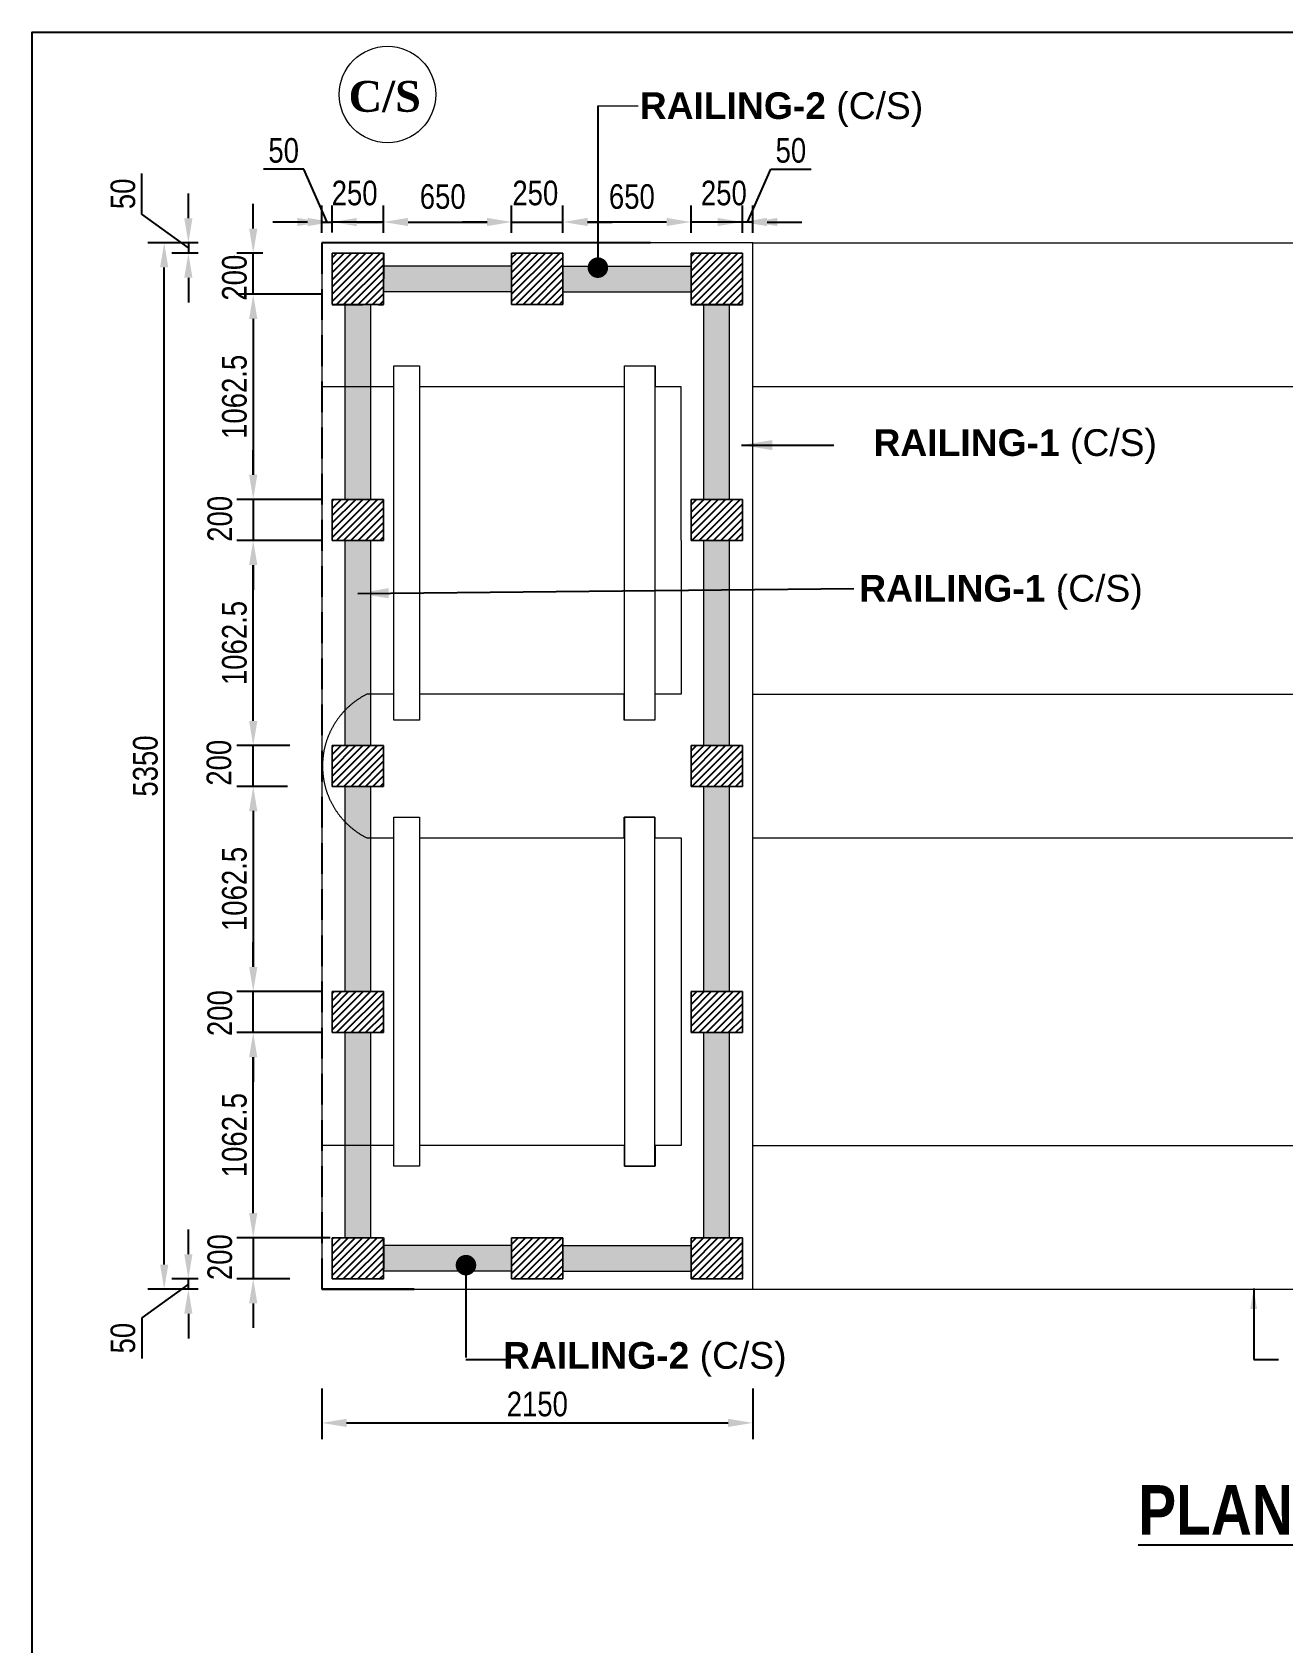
# Model space of a CAD drawing. Extents: x -358915 to 1258323, y -1667244 to -305611.
# Drawn here: x 1095048 to 1101144, y -1475745 to -1467894 of the extents above; entities that cross this region are included whole.
import ezdxf

# ---------------------------------------------------------------- set-up
doc = ezdxf.new("R2010")
doc.units = 0
doc.header["$LTSCALE"] = 300
doc.header["$MEASUREMENT"] = 0
doc.linetypes.add('DASHED', pattern=[0.75, 0.5, -0.25])
doc.linetypes.add('DASHED2', pattern=[9.525, 6.35, -3.175])
doc.layers.get('0').update_dxf_attribs({"linetype": 'CONTINUOUS'})
doc.layers.get('DEFPOINTS').update_dxf_attribs({"linetype": 'CONTINUOUS'})
for name, color, linetype, lineweight in [('Dim', 7, 'CONTINUOUS', 9), ('Dimension', 8, 'CONTINUOUS', 18), ('line2', 3, 'CONTINUOUS', 30), ('Railing', 8, 'CONTINUOUS', 0)]:
    doc.layers.add(name, color=color, linetype=linetype, lineweight=lineweight)
for name, color, linetype in [('DOTTED', 240, 'DASHED2'), ('LINE', 7, 'CONTINUOUS'), ('TEXT', 10, 'CONTINUOUS')]:
    doc.layers.add(name, color=color, linetype=linetype)
doc.styles.add('1-2', font='arial.ttf')
doc.styles.add('Arial', font='arial.ttf')
doc.styles.add('DIM', font='isocp3.shx')
doc.styles.add('SH-T2', font='arial.ttf', dxfattribs={"width": 0.8})
doc.styles.add('style1', font='times.ttf')
doc.styles.add('text', font='ARIALN.TTF', dxfattribs={"height": 1.6})
doc.dimstyles.new('dim_50', dxfattribs={"dimtxt": 100, "dimasz": 100, "dimexe": 50, "dimexo": 30, "dimgap": 30, "dimtad": 1, "dimdec": 0, "dimzin": 0, "dimdsep": 46, "dimtxsty": 'DIM', "dimcen": 0.09, "dimclrd": 5, "dimclre": 5, "dimclrt": 7, "dimadec": 0, "dimazin": 0, "dimtfac": 1, "dimtdec": 0, "dimtmove": 0, "dimatfit": 3, "dimfxl": 1, "dimtolj": 1, "dimtzin": 0, "dimarcsym": 1})
doc.dimstyles.get("Standard").update_dxf_attribs({"dimtxt": 75, "dimasz": 75, "dimexe": 60, "dimexo": 60, "dimgap": 100, "dimtad": 1, "dimdec": 0, "dimzin": 0, "dimdsep": 46, "dimtxsty": 'style1', "dimcen": 0.09, "dimclrd": 5, "dimclre": 5, "dimadec": 0, "dimazin": 0, "dimtfac": 1, "dimtdec": 0, "dimtofl": 0, "dimtmove": 0, "dimatfit": 3, "dimfxl": 1, "dimtolj": 1, "dimtzin": 0, "dimarcsym": 0})
pattern_1 = [(45, (1097409.753, -1469146.495), (-17.67767, 17.67767), [])]
pattern_2 = [(45, (1096509.753, -1469146.495), (-17.67767, 17.67767), [])]
pattern_3 = [(45, (1096509.753, -1470321.495), (-17.67767, 17.67767), [])]
pattern_4 = [(45, (1096509.753, -1471521.329), (-17.67767, 17.67767), [])]
pattern_5 = [(45, (1096509.753, -1472721.495), (-17.67767, 17.67767), [])]

# ---------------------------------------------------------------- blocks, each defined once
blk = doc.blocks.new('*D1255')
at = {"layer": 'DEFPOINTS', "color": 0, "transparency": 16777216}
for p in [(1096125, -1470371.5), (1096509.8, -1470371.5), (1096342.8, -1471371.5)]:
    blk.add_point(p, dxfattribs=at)
at = {"layer": 'LINE', "color": 5, "lineweight": -2, "transparency": 16777216}
for p, q in [((1096459.8, -1470371.5), (1096045, -1470371.5)), ((1096125, -1471251.5), (1096125, -1470491.5)), ((1096292.8, -1471371.5), (1096045, -1471371.5))]:
    blk.add_line(p, q, dxfattribs=at)
at = {"layer": 'LINE', "color": 5, "transparency": 16777216}
for points in [[(1096105, -1470491.5), (1096145, -1470491.5), (1096125, -1470371.5)], [(1096105, -1471251.5), (1096145, -1471251.5), (1096125, -1471371.5)]]:
    blk.add_solid(points, dxfattribs=at)
at = {"layer": 'LINE', "color": 7, "transparency": 16777216, "insert": (1096033.7, -1470871.5), "char_height": 120, "attachment_point": 5, "rotation": 90, "style": 'SH-T2'}
blk.add_mtext('\\A1;1062.5', dxfattribs=at)
blk = doc.blocks.new('*D1256')
at = {"layer": 'DEFPOINTS', "color": 0, "transparency": 16777216}
for p in [(1095906, -1468921), (1095808.8, -1468971.1), (1095906, -1468971.1)]:
    blk.add_point(p, dxfattribs=at)
at = {"layer": 'LINE', "color": 5, "lineweight": -2, "transparency": 16777216}
for p, q in [((1095581.5, -1468780.8), (1095581.5, -1468583.6)), ((1095808.8, -1468801), (1095808.8, -1468681)), ((1095808.8, -1468946), (1095581.5, -1468780.8)), ((1095856, -1468921), (1095728.8, -1468921)), ((1095808.8, -1468921), (1095808.8, -1468971.1)), ((1095808.8, -1468921), (1095808.8, -1468971.1)), ((1095856, -1468971.1), (1095728.8, -1468971.1)), ((1095808.8, -1469091.1), (1095808.8, -1469211.1))]:
    blk.add_line(p, q, dxfattribs=at)
at = {"layer": 'LINE', "color": 5, "transparency": 16777216}
for points in [[(1095788.8, -1468801), (1095828.8, -1468801), (1095808.8, -1468921)], [(1095788.8, -1469091.1), (1095828.8, -1469091.1), (1095808.8, -1468971.1)]]:
    blk.add_solid(points, dxfattribs=at)
at = {"layer": 'LINE', "color": 7, "transparency": 16777216, "insert": (1095490.2, -1468682.2), "char_height": 120, "attachment_point": 5, "rotation": 90, "style": 'SH-T2'}
blk.add_mtext('\\A1;50', dxfattribs=at)
blk = doc.blocks.new('*D1257')
at = {"layer": 'DEFPOINTS', "color": 0, "transparency": 16777216}
for p in [(1096125, -1471371.5), (1096353.7, -1471371.5), (1096342.2, -1471571.5)]:
    blk.add_point(p, dxfattribs=at)
at = {"layer": 'LINE', "color": 5, "lineweight": -2, "transparency": 16777216}
for p, q in [((1096125, -1471251.5), (1096125, -1471131.5)), ((1096303.7, -1471371.5), (1096045, -1471371.5)), ((1096125, -1471571.5), (1096125, -1471371.5)), ((1096292.2, -1471571.5), (1096045, -1471571.5)), ((1096125, -1471691.5), (1096125, -1471811.5))]:
    blk.add_line(p, q, dxfattribs=at)
at = {"layer": 'LINE', "color": 5, "transparency": 16777216}
for points in [[(1096105, -1471251.5), (1096145, -1471251.5), (1096125, -1471371.5)], [(1096105, -1471691.5), (1096145, -1471691.5), (1096125, -1471571.5)]]:
    blk.add_solid(points, dxfattribs=at)
at = {"layer": 'LINE', "color": 7, "transparency": 16777216, "insert": (1095958.4, -1471455.1), "char_height": 120, "attachment_point": 5, "rotation": 90, "style": 'SH-T2'}
blk.add_mtext('\\A1;200', dxfattribs=at)
blk = doc.blocks.new('*D1258')
at = {"layer": 'DEFPOINTS', "color": 0, "transparency": 16777216}
for p in [(1096509.8, -1469171.5), (1096125, -1470171.5), (1096509.8, -1470171.5)]:
    blk.add_point(p, dxfattribs=at)
at = {"layer": 'LINE', "color": 5, "lineweight": -2, "transparency": 16777216}
for p, q in [((1096459.8, -1469171.5), (1096045, -1469171.5)), ((1096125, -1469291.5), (1096125, -1470051.5)), ((1096459.8, -1470171.5), (1096045, -1470171.5))]:
    blk.add_line(p, q, dxfattribs=at)
at = {"layer": 'LINE', "color": 5, "transparency": 16777216}
for points in [[(1096105, -1469291.5), (1096145, -1469291.5), (1096125, -1469171.5)], [(1096105, -1470051.5), (1096145, -1470051.5), (1096125, -1470171.5)]]:
    blk.add_solid(points, dxfattribs=at)
at = {"layer": 'LINE', "color": 7, "transparency": 16777216, "insert": (1096033.7, -1469671.5), "char_height": 120, "attachment_point": 5, "rotation": 90, "style": 'SH-T2'}
blk.add_mtext('\\A1;1062.5', dxfattribs=at)
blk = doc.blocks.new('*D1298')
at = {"layer": 'DEFPOINTS', "color": 0, "transparency": 16777216}
for p in [(1096459.8, -1474455.6), (1098560, -1474455.6), (1098560, -1474672.9)]:
    blk.add_point(p, dxfattribs=at)
at = {"layer": 'LINE', "color": 5, "lineweight": -2, "transparency": 16777216}
for p, q in [((1096459.8, -1474505.6), (1096459.8, -1474752.9)), ((1098560, -1474505.6), (1098560, -1474752.9)), ((1096579.8, -1474672.9), (1098440, -1474672.9))]:
    blk.add_line(p, q, dxfattribs=at)
at = {"layer": 'LINE', "color": 5, "transparency": 16777216}
for points in [[(1096579.8, -1474652.9), (1096579.8, -1474692.9), (1096459.8, -1474672.9)], [(1098440, -1474652.9), (1098440, -1474692.9), (1098560, -1474672.9)]]:
    blk.add_solid(points, dxfattribs=at)
at = {"layer": 'LINE', "color": 7, "transparency": 16777216, "insert": (1097509.9, -1474581.6), "char_height": 120, "attachment_point": 5, "style": 'SH-T2'}
blk.add_mtext('\\A1;2150', dxfattribs=at)
blk = doc.blocks.new('*D1300')
at = {"layer": 'DEFPOINTS', "color": 0, "transparency": 16777216}
for p in [(1096509.8, -1468819.4), (1096459.8, -1468921.5), (1096509.8, -1468920.9)]:
    blk.add_point(p, dxfattribs=at)
at = {"layer": 'LINE', "color": 5, "lineweight": -2, "transparency": 16777216}
for p, q in [((1096372, -1468562.3), (1096174.8, -1468562.3)), ((1096484.8, -1468819.4), (1096372, -1468562.3)), ((1096459.8, -1468871.5), (1096459.8, -1468739.4)), ((1096509.8, -1468870.9), (1096509.8, -1468739.4)), ((1096339.8, -1468819.4), (1096219.8, -1468819.4)), ((1096459.8, -1468819.4), (1096509.8, -1468819.4)), ((1096459.8, -1468819.4), (1096509.8, -1468819.4)), ((1096629.8, -1468819.4), (1096749.8, -1468819.4))]:
    blk.add_line(p, q, dxfattribs=at)
at = {"layer": 'LINE', "color": 5, "transparency": 16777216}
for points in [[(1096339.8, -1468799.4), (1096339.8, -1468839.4), (1096459.8, -1468819.4)], [(1096629.8, -1468799.4), (1096629.8, -1468839.4), (1096509.8, -1468819.4)]]:
    blk.add_solid(points, dxfattribs=at)
at = {"layer": 'LINE', "color": 7, "transparency": 16777216, "insert": (1096273.4, -1468471.1), "char_height": 120, "attachment_point": 5, "style": 'SH-T2'}
blk.add_mtext('\\A1;50', dxfattribs=at)
blk = doc.blocks.new('*D1301')
at = {"layer": 'DEFPOINTS', "color": 0, "transparency": 16777216}
for p in [(1096342.2, -1470171.5), (1096125, -1470371.5), (1096353.7, -1470371.5)]:
    blk.add_point(p, dxfattribs=at)
at = {"layer": 'LINE', "color": 5, "lineweight": -2, "transparency": 16777216}
for p, q in [((1096125, -1470051.5), (1096125, -1469931.5)), ((1096292.2, -1470171.5), (1096045, -1470171.5)), ((1096125, -1470171.5), (1096125, -1470371.5)), ((1096303.7, -1470371.5), (1096045, -1470371.5)), ((1096125, -1470491.5), (1096125, -1470611.5))]:
    blk.add_line(p, q, dxfattribs=at)
at = {"layer": 'LINE', "color": 5, "transparency": 16777216}
for points in [[(1096105, -1470051.5), (1096145, -1470051.5), (1096125, -1470171.5)], [(1096105, -1470491.5), (1096145, -1470491.5), (1096125, -1470371.5)]]:
    blk.add_solid(points, dxfattribs=at)
at = {"layer": 'LINE', "color": 7, "transparency": 16777216, "insert": (1095962.6, -1470266.2), "char_height": 120, "attachment_point": 5, "rotation": 90, "style": 'SH-T2'}
blk.add_mtext('\\A1;200', dxfattribs=at)
blk = doc.blocks.new('*D1302')
at = {"layer": 'DEFPOINTS', "color": 0, "transparency": 16777216}
for p in [(1096342.8, -1471570.3), (1096125, -1472570.3), (1096509.8, -1472570.3)]:
    blk.add_point(p, dxfattribs=at)
at = {"layer": 'LINE', "color": 5, "lineweight": -2, "transparency": 16777216}
for p, q in [((1096292.8, -1471570.3), (1096045, -1471570.3)), ((1096125, -1471690.3), (1096125, -1472450.3)), ((1096459.8, -1472570.3), (1096045, -1472570.3))]:
    blk.add_line(p, q, dxfattribs=at)
at = {"layer": 'LINE', "color": 5, "transparency": 16777216}
for points in [[(1096105, -1471690.3), (1096145, -1471690.3), (1096125, -1471570.3)], [(1096105, -1472450.3), (1096145, -1472450.3), (1096125, -1472570.3)]]:
    blk.add_solid(points, dxfattribs=at)
at = {"layer": 'LINE', "color": 7, "transparency": 16777216, "insert": (1096033.7, -1472070.3), "char_height": 120, "attachment_point": 5, "rotation": 90, "style": 'SH-T2'}
blk.add_mtext('\\A1;1062.5', dxfattribs=at)
blk = doc.blocks.new('*D1303')
at = {"layer": 'DEFPOINTS', "color": 0, "transparency": 16777216}
for p in [(1096125, -1472770.3), (1096509.8, -1472770.3), (1096550.8, -1473770.2)]:
    blk.add_point(p, dxfattribs=at)
at = {"layer": 'LINE', "color": 5, "lineweight": -2, "transparency": 16777216}
for p, q in [((1096459.8, -1472770.3), (1096045, -1472770.3)), ((1096125, -1473650.2), (1096125, -1472890.3)), ((1096500.8, -1473770.2), (1096045, -1473770.2))]:
    blk.add_line(p, q, dxfattribs=at)
at = {"layer": 'LINE', "color": 5, "transparency": 16777216}
for points in [[(1096105, -1472890.3), (1096145, -1472890.3), (1096125, -1472770.3)], [(1096105, -1473650.2), (1096145, -1473650.2), (1096125, -1473770.2)]]:
    blk.add_solid(points, dxfattribs=at)
at = {"layer": 'LINE', "color": 7, "transparency": 16777216, "insert": (1096033.7, -1473270.2), "char_height": 120, "attachment_point": 5, "rotation": 90, "style": 'SH-T2'}
blk.add_mtext('\\A1;1062.5', dxfattribs=at)
blk = doc.blocks.new('*D1304')
at = {"layer": 'DEFPOINTS', "color": 0, "transparency": 16777216}
for p in [(1096125, -1472570.3), (1096353.7, -1472570.3), (1096342.2, -1472770.3)]:
    blk.add_point(p, dxfattribs=at)
at = {"layer": 'LINE', "color": 5, "lineweight": -2, "transparency": 16777216}
for p, q in [((1096125, -1472450.3), (1096125, -1472330.3)), ((1096303.7, -1472570.3), (1096045, -1472570.3)), ((1096125, -1472770.3), (1096125, -1472570.3)), ((1096292.2, -1472770.3), (1096045, -1472770.3)), ((1096125, -1472890.3), (1096125, -1473010.3))]:
    blk.add_line(p, q, dxfattribs=at)
at = {"layer": 'LINE', "color": 5, "transparency": 16777216}
for points in [[(1096105, -1472450.3), (1096145, -1472450.3), (1096125, -1472570.3)], [(1096105, -1472890.3), (1096145, -1472890.3), (1096125, -1472770.3)]]:
    blk.add_solid(points, dxfattribs=at)
at = {"layer": 'LINE', "color": 7, "transparency": 16777216, "insert": (1095962.6, -1472675.6), "char_height": 120, "attachment_point": 5, "rotation": 90, "style": 'SH-T2'}
blk.add_mtext('\\A1;200', dxfattribs=at)
blk = doc.blocks.new('*D1305')
at = {"layer": 'DEFPOINTS', "color": 0, "transparency": 16777216}
for p in [(1095808.8, -1473971), (1095905.9, -1473971), (1095905.9, -1474021.1)]:
    blk.add_point(p, dxfattribs=at)
at = {"layer": 'LINE', "color": 5, "lineweight": -2, "transparency": 16777216}
for p, q in [((1095808.8, -1473851), (1095808.8, -1473731)), ((1095855.9, -1473971), (1095728.8, -1473971)), ((1095808.8, -1474021.1), (1095808.8, -1473971)), ((1095808.8, -1474021.1), (1095808.8, -1473971)), ((1095808.8, -1473996), (1095581.5, -1474161.2)), ((1095855.9, -1474021.1), (1095728.8, -1474021.1)), ((1095808.8, -1474141.1), (1095808.8, -1474261.1)), ((1095581.5, -1474161.2), (1095581.5, -1474358.4))]:
    blk.add_line(p, q, dxfattribs=at)
at = {"layer": 'LINE', "color": 5, "transparency": 16777216}
for points in [[(1095788.8, -1473851), (1095828.8, -1473851), (1095808.8, -1473971)], [(1095788.8, -1474141.1), (1095828.8, -1474141.1), (1095808.8, -1474021.1)]]:
    blk.add_solid(points, dxfattribs=at)
at = {"layer": 'LINE', "color": 7, "transparency": 16777216, "insert": (1095490.2, -1474259.8), "char_height": 120, "attachment_point": 5, "rotation": 90, "style": 'SH-T2'}
blk.add_mtext('\\A1;50', dxfattribs=at)
blk = doc.blocks.new('*D1306')
at = {"layer": 'DEFPOINTS', "color": 0, "transparency": 16777216}
for p in [(1096509.8, -1468819.4), (1096509.8, -1468920.9), (1096759.8, -1468921.5)]:
    blk.add_point(p, dxfattribs=at)
at = {"layer": 'LINE', "color": 5, "lineweight": -2, "transparency": 16777216}
for p, q in [((1096509.8, -1468870.9), (1096509.8, -1468739.4)), ((1096759.8, -1468871.5), (1096759.8, -1468739.4)), ((1096389.8, -1468819.4), (1096269.8, -1468819.4)), ((1096759.8, -1468819.4), (1096509.8, -1468819.4)), ((1096879.8, -1468819.4), (1096999.8, -1468819.4))]:
    blk.add_line(p, q, dxfattribs=at)
at = {"layer": 'LINE', "color": 5, "transparency": 16777216}
for points in [[(1096389.8, -1468799.4), (1096389.8, -1468839.4), (1096509.8, -1468819.4)], [(1096879.8, -1468799.4), (1096879.8, -1468839.4), (1096759.8, -1468819.4)]]:
    blk.add_solid(points, dxfattribs=at)
at = {"layer": 'LINE', "color": 7, "transparency": 16777216, "insert": (1096619.3, -1468678.7), "char_height": 120, "attachment_point": 5, "style": 'SH-T2'}
blk.add_mtext('\\A1;250', dxfattribs=at)
blk = doc.blocks.new('*D1307')
at = {"layer": 'DEFPOINTS', "color": 0, "transparency": 16777216}
for p in [(1097384.8, -1468819.4), (1096759.8, -1468921.5), (1097384.8, -1468921.5)]:
    blk.add_point(p, dxfattribs=at)
at = {"layer": 'LINE', "color": 5, "lineweight": -2, "transparency": 16777216}
for p, q in [((1096759.8, -1468871.5), (1096759.8, -1468739.4)), ((1097384.8, -1468871.5), (1097384.8, -1468739.4)), ((1096879.8, -1468819.4), (1097264.8, -1468819.4))]:
    blk.add_line(p, q, dxfattribs=at)
at = {"layer": 'LINE', "color": 5, "transparency": 16777216}
for points in [[(1096879.8, -1468799.4), (1096879.8, -1468839.4), (1096759.8, -1468819.4)], [(1097264.8, -1468799.4), (1097264.8, -1468839.4), (1097384.8, -1468819.4)]]:
    blk.add_solid(points, dxfattribs=at)
at = {"layer": 'LINE', "color": 7, "transparency": 16777216, "insert": (1097048.7, -1468696), "char_height": 120, "attachment_point": 5, "style": 'SH-T2'}
blk.add_mtext('\\A1;650', dxfattribs=at)
blk = doc.blocks.new('*D1308')
at = {"layer": 'DEFPOINTS', "color": 0, "transparency": 16777216}
for p in [(1097634.8, -1468819.4), (1097384.8, -1468921.5), (1097634.8, -1468921.5)]:
    blk.add_point(p, dxfattribs=at)
at = {"layer": 'LINE', "color": 5, "lineweight": -2, "transparency": 16777216}
for p, q in [((1097384.8, -1468871.5), (1097384.8, -1468739.4)), ((1097634.8, -1468871.5), (1097634.8, -1468739.4)), ((1097264.8, -1468819.4), (1097144.8, -1468819.4)), ((1097384.8, -1468819.4), (1097634.8, -1468819.4)), ((1097754.8, -1468819.4), (1097874.8, -1468819.4))]:
    blk.add_line(p, q, dxfattribs=at)
at = {"layer": 'LINE', "color": 5, "transparency": 16777216}
for points in [[(1097264.8, -1468799.4), (1097264.8, -1468839.4), (1097384.8, -1468819.4)], [(1097754.8, -1468799.4), (1097754.8, -1468839.4), (1097634.8, -1468819.4)]]:
    blk.add_solid(points, dxfattribs=at)
at = {"layer": 'LINE', "color": 7, "transparency": 16777216, "insert": (1097500.2, -1468678.7), "char_height": 120, "attachment_point": 5, "style": 'SH-T2'}
blk.add_mtext('\\A1;250', dxfattribs=at)
blk = doc.blocks.new('*D1309')
at = {"layer": 'DEFPOINTS', "color": 0, "transparency": 16777216}
for p in [(1097634.8, -1468819.4), (1097634.8, -1468920.9), (1098259.8, -1468921.5)]:
    blk.add_point(p, dxfattribs=at)
at = {"layer": 'LINE', "color": 5, "lineweight": -2, "transparency": 16777216}
for p, q in [((1097634.8, -1468870.9), (1097634.8, -1468739.4)), ((1098259.8, -1468871.5), (1098259.8, -1468739.4)), ((1098139.8, -1468819.4), (1097754.8, -1468819.4))]:
    blk.add_line(p, q, dxfattribs=at)
at = {"layer": 'LINE', "color": 5, "transparency": 16777216}
for points in [[(1097754.8, -1468799.4), (1097754.8, -1468839.4), (1097634.8, -1468819.4)], [(1098139.8, -1468799.4), (1098139.8, -1468839.4), (1098259.8, -1468819.4)]]:
    blk.add_solid(points, dxfattribs=at)
at = {"layer": 'LINE', "color": 7, "transparency": 16777216, "insert": (1097970.8, -1468696), "char_height": 120, "attachment_point": 5, "style": 'SH-T2'}
blk.add_mtext('\\A1;650', dxfattribs=at)
blk = doc.blocks.new('*D1310')
at = {"layer": 'DEFPOINTS', "color": 0, "transparency": 16777216}
for p in [(1098259.8, -1468819.4), (1098259.8, -1468921.5), (1098509.8, -1468921.5)]:
    blk.add_point(p, dxfattribs=at)
at = {"layer": 'LINE', "color": 5, "lineweight": -2, "transparency": 16777216}
for p, q in [((1098259.8, -1468871.5), (1098259.8, -1468739.4)), ((1098509.8, -1468871.5), (1098509.8, -1468739.4)), ((1098139.8, -1468819.4), (1098019.8, -1468819.4)), ((1098509.8, -1468819.4), (1098259.8, -1468819.4)), ((1098629.8, -1468819.4), (1098749.8, -1468819.4))]:
    blk.add_line(p, q, dxfattribs=at)
at = {"layer": 'LINE', "color": 5, "transparency": 16777216}
for points in [[(1098139.8, -1468799.4), (1098139.8, -1468839.4), (1098259.8, -1468819.4)], [(1098629.8, -1468799.4), (1098629.8, -1468839.4), (1098509.8, -1468819.4)]]:
    blk.add_solid(points, dxfattribs=at)
at = {"layer": 'LINE', "color": 7, "transparency": 16777216, "insert": (1098419.3, -1468678.7), "char_height": 120, "attachment_point": 5, "style": 'SH-T2'}
blk.add_mtext('\\A1;250', dxfattribs=at)
blk = doc.blocks.new('*D1311')
at = {"layer": 'DEFPOINTS', "color": 0, "transparency": 16777216}
for p in [(1098509.8, -1468819.4), (1098509.8, -1468920.9), (1098559.8, -1468921.5)]:
    blk.add_point(p, dxfattribs=at)
at = {"layer": 'LINE', "color": 5, "lineweight": -2, "transparency": 16777216}
for p, q in [((1098534.8, -1468819.4), (1098647.5, -1468562.3)), ((1098647.5, -1468562.3), (1098844.7, -1468562.3)), ((1098509.8, -1468870.9), (1098509.8, -1468739.4)), ((1098559.8, -1468871.5), (1098559.8, -1468739.4)), ((1098389.8, -1468819.4), (1098269.8, -1468819.4)), ((1098559.8, -1468819.4), (1098509.8, -1468819.4)), ((1098559.8, -1468819.4), (1098509.8, -1468819.4)), ((1098679.8, -1468819.4), (1098799.8, -1468819.4))]:
    blk.add_line(p, q, dxfattribs=at)
at = {"layer": 'LINE', "color": 5, "transparency": 16777216}
for points in [[(1098389.8, -1468799.4), (1098389.8, -1468839.4), (1098509.8, -1468819.4)], [(1098679.8, -1468799.4), (1098679.8, -1468839.4), (1098559.8, -1468819.4)]]:
    blk.add_solid(points, dxfattribs=at)
at = {"layer": 'LINE', "color": 7, "transparency": 16777216, "insert": (1098746.1, -1468471.1), "char_height": 120, "attachment_point": 5, "style": 'SH-T2'}
blk.add_mtext('\\A1;50', dxfattribs=at)
blk = doc.blocks.new('*D1326')
at = {"layer": 'DEFPOINTS', "color": 0, "transparency": 16777216}
for p in [(1096125, -1468971.3), (1096222.1, -1468971.3), (1096222.1, -1469171.5)]:
    blk.add_point(p, dxfattribs=at)
at = {"layer": 'LINE', "color": 5, "lineweight": -2, "transparency": 16777216}
for p, q in [((1096125, -1468851.3), (1096125, -1468731.3)), ((1096172.1, -1468971.3), (1096045, -1468971.3)), ((1096125, -1469171.5), (1096125, -1468971.3)), ((1096172.1, -1469171.5), (1096045, -1469171.5)), ((1096125, -1469291.5), (1096125, -1469411.5))]:
    blk.add_line(p, q, dxfattribs=at)
at = {"layer": 'LINE', "color": 5, "transparency": 16777216}
for points in [[(1096105, -1468851.3), (1096145, -1468851.3), (1096125, -1468971.3)], [(1096105, -1469291.5), (1096145, -1469291.5), (1096125, -1469171.5)]]:
    blk.add_solid(points, dxfattribs=at)
at = {"layer": 'LINE', "color": 7, "transparency": 16777216, "insert": (1096033.7, -1469090.8), "char_height": 120, "attachment_point": 5, "rotation": 90, "style": 'SH-T2'}
blk.add_mtext('\\A1;200', dxfattribs=at)
blk = doc.blocks.new('*D1327')
at = {"layer": 'DEFPOINTS', "color": 0, "transparency": 16777216}
for p in [(1096342.2, -1473770.2), (1096125, -1473970.2), (1096353.7, -1473970.2)]:
    blk.add_point(p, dxfattribs=at)
at = {"layer": 'LINE', "color": 5, "lineweight": -2, "transparency": 16777216}
for p, q in [((1096125, -1473650.2), (1096125, -1473530.2)), ((1096292.2, -1473770.2), (1096045, -1473770.2)), ((1096125, -1473770.2), (1096125, -1473970.2)), ((1096303.7, -1473970.2), (1096045, -1473970.2)), ((1096125, -1474090.2), (1096125, -1474210.2))]:
    blk.add_line(p, q, dxfattribs=at)
at = {"layer": 'LINE', "color": 5, "transparency": 16777216}
for points in [[(1096105, -1473650.2), (1096145, -1473650.2), (1096125, -1473770.2)], [(1096105, -1474090.2), (1096145, -1474090.2), (1096125, -1473970.2)]]:
    blk.add_solid(points, dxfattribs=at)
at = {"layer": 'LINE', "color": 7, "transparency": 16777216, "insert": (1095962.6, -1473864.9), "char_height": 120, "attachment_point": 5, "rotation": 90, "style": 'SH-T2'}
blk.add_mtext('\\A1;200', dxfattribs=at)
blk = doc.blocks.new('_Dot')
at = {"color": 0, "linetype": 'ByBlock', "lineweight": -2}
blk.add_line((-0.5, 0), (-1, 0), dxfattribs=at)
at = {"color": 0, "linetype": 'ByBlock', "const_width": 0.5}
blk.add_lwpolyline([(-0.25, 0, 1), (0.25, 0, 1)], format="xyb", close=True, dxfattribs=at)
blk = doc.blocks.new('*D1483')
at = {"layer": 'DEFPOINTS', "color": 0, "transparency": 16777216}
for p in [(1095691, -1468921), (1095808.8, -1468921), (1095808.8, -1474021.1)]:
    blk.add_point(p, dxfattribs=at)
at = {"layer": 'LINE', "color": 5, "lineweight": -2, "transparency": 16777216}
for p, q in [((1095758.8, -1468921), (1095611, -1468921)), ((1095691, -1473901.1), (1095691, -1469041)), ((1095758.8, -1474021.1), (1095611, -1474021.1))]:
    blk.add_line(p, q, dxfattribs=at)
at = {"layer": 'LINE', "color": 5, "transparency": 16777216}
for points in [[(1095671, -1469041), (1095711, -1469041), (1095691, -1468921)], [(1095671, -1473901.1), (1095711, -1473901.1), (1095691, -1474021.1)]]:
    blk.add_solid(points, dxfattribs=at)
at = {"layer": 'LINE', "color": 7, "transparency": 16777216, "insert": (1095599.7, -1471471), "char_height": 120, "attachment_point": 5, "rotation": 90, "style": 'SH-T2'}
blk.add_mtext('\\A1;5350', dxfattribs=at)

msp = doc.modelspace()

# ---------------------------------------------------------------- hatches: boundary and pattern name
at = {"layer": 'LINE'}
h = msp.add_hatch(dxfattribs=at)
h.set_pattern_fill('ANSI31', color=5, scale=200, style=0)
h.set_pattern_definition([(45, (1096534.753, -1469146.495), (-17.6777, 17.6777), [])])
h.paths.add_polyline_path([(1096509.8, -1469221.5), (1096759.8, -1469221.5), (1096759.8, -1468971.5), (1096509.8, -1468971.5)])
at = {"layer": 'LINE', "linetype": 'DASHED', "lineweight": 9, "ltscale": 3}
h = msp.add_hatch(color=15, dxfattribs=at)
h.dxf.hatch_style = 1
h.paths.add_polyline_path([(1097384.8, -1473808.5), (1096759.8, -1473808.5), (1096759.8, -1473933.5), (1097384.8, -1473933.5)])
h.paths.add_polyline_path([(1098259.8, -1473808.5), (1097634.8, -1473808.5), (1097634.8, -1473933.5), (1098259.8, -1473933.5)])
h.paths.add_polyline_path([(1098447.3, -1472770.3), (1098322.3, -1472770.3), (1098322.3, -1473771.2), (1098447.3, -1473771.2)])
h.paths.add_polyline_path([(1096697.3, -1473321.2), (1096572.3, -1473321.2), (1096572.3, -1473771.2), (1096697.3, -1473771.2)])
h.paths.add_polyline_path([(1096697.3, -1471821.1), (1096678.5, -1471821.1, -0.084908), (1096572.3, -1471742.9), (1096572.3, -1472570.3), (1096697.3, -1472570.3)])
h.paths.add_polyline_path([(1096697.3, -1471570.3), (1096572.3, -1471570.3), (1096572.3, -1471742.9, 0.084908), (1096678.5, -1471821.1), (1096697.3, -1471821.1)])
h.paths.add_polyline_path([(1096697.3, -1472770.3), (1096572.3, -1472770.3), (1096572.3, -1473321.2), (1096697.3, -1473321.2)])
h.paths.add_polyline_path([(1098447.3, -1471570.3), (1098322.3, -1471570.3), (1098322.3, -1472570.3), (1098447.3, -1472570.3)])
h.paths.add_polyline_path([(1098447.3, -1470371.5), (1098322.3, -1470371.5), (1098322.3, -1471371.5), (1098447.3, -1471371.5)])
h.paths.add_polyline_path([(1096697.3, -1470371.5), (1096572.3, -1470371.5), (1096572.3, -1471199.7, -0.085374), (1096679.2, -1471121.1), (1096697.3, -1471121.1)])
h.paths.add_polyline_path([(1096697.3, -1471121.1), (1096679.2, -1471121.1, 0.085374), (1096572.3, -1471199.7), (1096572.3, -1471371.5), (1096697.3, -1471371.5)])
h.paths.add_polyline_path([(1096697.3, -1469621.1), (1096572.3, -1469621.1), (1096572.3, -1470171.5), (1096697.3, -1470171.5)])
h.paths.add_polyline_path([(1098447.3, -1469221.5), (1098384.8, -1469221.5), (1098322.3, -1469221.5), (1098322.3, -1470171.5), (1098447.3, -1470171.5)])
h.paths.add_polyline_path([(1096697.3, -1469221.5), (1096572.3, -1469221.5), (1096572.3, -1469621.1), (1096697.3, -1469621.1)])
h.paths.add_polyline_path([(1098259.8, -1469034), (1097634.8, -1469034), (1097634.8, -1469159), (1098259.8, -1469159)])
h.paths.add_polyline_path([(1097384.8, -1469034), (1096759.8, -1469034), (1096759.8, -1469096.5), (1096759.8, -1469159), (1097384.8, -1469159)])
at = {"layer": 'LINE'}
h = msp.add_hatch(dxfattribs=at)
h.set_pattern_fill('ANSI31', color=5, scale=200, style=0)
h.set_pattern_definition(pattern_1)
h.paths.add_polyline_path([(1097384.8, -1469221.5), (1097634.8, -1469221.5), (1097634.8, -1468971.5), (1097384.8, -1468971.5)])
h = msp.add_hatch(dxfattribs=at)
h.set_pattern_fill('ANSI31', color=5, scale=200, style=0)
h.set_pattern_definition(pattern_2)
h.paths.add_polyline_path([(1098259.8, -1468971.5), (1098259.8, -1469221.5), (1098509.8, -1469221.5), (1098509.8, -1468971.5)])
h = msp.add_hatch(dxfattribs=at)
h.set_pattern_fill('ANSI31', color=5, scale=200, style=0)
h.set_pattern_definition(pattern_3)
h.paths.add_polyline_path([(1096759.8, -1470371.5), (1096759.8, -1470171.5), (1096509.8, -1470171.5), (1096509.8, -1470371.5)])
h = msp.add_hatch(dxfattribs=at)
h.set_pattern_fill('ANSI31', color=5, scale=200, style=0)
h.set_pattern_definition(pattern_3)
h.paths.add_polyline_path([(1098259.8, -1470171.5), (1098259.8, -1470371.5), (1098509.8, -1470371.5), (1098509.8, -1470171.5)])
h = msp.add_hatch(dxfattribs=at)
h.set_pattern_fill('ANSI31', color=5, scale=200, style=0)
h.set_pattern_definition(pattern_4)
h.paths.add_polyline_path([(1096759.8, -1471570.3), (1096759.8, -1471371.5), (1096509.8, -1471371.5), (1096509.8, -1471570.3)])
h = msp.add_hatch(dxfattribs=at)
h.set_pattern_fill('ANSI31', color=5, scale=200, style=0)
h.set_pattern_definition(pattern_4)
h.paths.add_polyline_path([(1098259.8, -1471371.5), (1098259.8, -1471570.3), (1098509.8, -1471570.3), (1098509.8, -1471371.5)])
h = msp.add_hatch(dxfattribs=at)
h.set_pattern_fill('ANSI31', color=5, scale=200, style=0)
h.set_pattern_definition(pattern_5)
h.paths.add_polyline_path([(1096759.8, -1472770.3), (1096759.8, -1472570.3), (1096509.8, -1472570.3), (1096509.8, -1472770.3)])
h = msp.add_hatch(dxfattribs=at)
h.set_pattern_fill('ANSI31', color=5, scale=200, style=0)
h.set_pattern_definition(pattern_5)
h.paths.add_polyline_path([(1098259.8, -1472570.3), (1098259.8, -1472770.3), (1098509.8, -1472770.3), (1098509.8, -1472570.3)])
h = msp.add_hatch(dxfattribs=at)
h.set_pattern_fill('ANSI31', color=5, scale=200, style=0)
h.set_pattern_definition(pattern_2)
h.paths.add_polyline_path([(1096759.8, -1473971.2), (1096759.8, -1473771.2), (1096509.8, -1473771.2), (1096509.8, -1473971.2)])
h = msp.add_hatch(dxfattribs=at)
h.set_pattern_fill('ANSI31', color=5, scale=200, style=0)
h.set_pattern_definition(pattern_1)
h.paths.add_polyline_path([(1097384.8, -1473971.2), (1097634.8, -1473971.2), (1097634.8, -1473771.2), (1097384.8, -1473771.2)])
h = msp.add_hatch(dxfattribs=at)
h.set_pattern_fill('ANSI31', color=5, scale=200, style=0)
h.set_pattern_definition(pattern_2)
h.paths.add_polyline_path([(1098259.8, -1473771.2), (1098259.8, -1473971.2), (1098509.8, -1473971.2), (1098509.8, -1473771.2)])

# ---------------------------------------------------------------- linework, layer by layer
at = {"color": 5, "linetype": 'DASHED'}
for p, q in [((1096459.8, -1468921.5), (1096459.9, -1474021.2)), ((1096759.8, -1468971.5), (1096759.8, -1469096.5)), ((1096509.8, -1469221.5), (1096759.8, -1469221.5)), ((1096509.8, -1469221.5), (1096634.8, -1469221.5)), ((1098259.8, -1469221.5), (1098509.8, -1469221.5)), ((1098384.8, -1469221.5), (1098509.8, -1469221.5)), ((1096759.8, -1473771.2), (1096759.8, -1473970.7))]:
    msp.add_line(p, q, dxfattribs=at)
at = {"color": 7, "elevation": 0}
msp.add_lwpolyline([(1098061.9, -1468920.9), (1096459.8, -1468920.9)], dxfattribs=at)
at = {"linetype": 'DASHED', "lineweight": 9, "ltscale": 3, "elevation": 0}
for points in [[(1096759.8, -1469221.5), (1096509.8, -1469221.5), (1096509.8, -1468971.5), (1096759.8, -1468971.5)], [(1097634.8, -1469221.5), (1097384.8, -1469221.5), (1097384.8, -1468971.5), (1097634.8, -1468971.5)], [(1098259.8, -1469221.5), (1098509.8, -1469221.5), (1098509.8, -1468971.5), (1098259.8, -1468971.5)], [(1096759.8, -1470371.5), (1096509.8, -1470371.5), (1096509.8, -1470171.5), (1096759.8, -1470171.5)], [(1098259.8, -1470371.5), (1098509.8, -1470371.5), (1098509.8, -1470171.5), (1098259.8, -1470171.5)], [(1096759.8, -1471570.3), (1096509.8, -1471570.3), (1096509.8, -1471371.5), (1096759.8, -1471371.5)], [(1098259.8, -1471570.3), (1098509.8, -1471570.3), (1098509.8, -1471371.5), (1098259.8, -1471371.5)], [(1096759.8, -1472770.3), (1096509.8, -1472770.3), (1096509.8, -1472570.3), (1096759.8, -1472570.3)], [(1098259.8, -1472770.3), (1098509.8, -1472770.3), (1098509.8, -1472570.3), (1098259.8, -1472570.3)], [(1096759.8, -1473771.2), (1096509.8, -1473771.2), (1096509.8, -1473971.2), (1096759.8, -1473971.2)], [(1097634.8, -1473771.2), (1097384.8, -1473771.2), (1097384.8, -1473971.2), (1097634.8, -1473971.2)], [(1098259.8, -1473771.2), (1098509.8, -1473771.2), (1098509.8, -1473971.2), (1098259.8, -1473971.2)]]:
    msp.add_lwpolyline(points, close=True, dxfattribs=at)
at = {"layer": 'Dim', "linetype": 'DASHED', "lineweight": 9, "ltscale": 3, "elevation": 0}
msp.add_lwpolyline([(1097805.1, -1468941.9), (1097805.1, -1468253.7), (1098001.5, -1468253.7)], dxfattribs=at)
at = {"layer": 'Dim', "color": 7, "ltscale": 500, "elevation": 0}
msp.add_lwpolyline([(1096459.8, -1474021.2), (1098559.8, -1474021.2), (1098559.8, -1468921.5), (1096459.8, -1468921.5)], close=True, dxfattribs=at)
for points in [[(1097384.8, -1469034), (1096759.8, -1469034)], [(1097634.8, -1469034), (1098259.8, -1469034)], [(1097384.8, -1469159), (1096759.8, -1469159)], [(1097634.8, -1469159), (1098259.8, -1469159)], [(1096572.3, -1469221.5), (1096572.3, -1470171.5)], [(1096697.3, -1469221.5), (1096697.3, -1470171.5)], [(1098322.3, -1470171.5), (1098322.3, -1469221.5)], [(1098447.3, -1470171.5), (1098447.3, -1469221.5)], [(1096572.3, -1470371.5), (1096572.3, -1471371.5)], [(1096697.3, -1470371.5), (1096697.3, -1471371.5)], [(1098322.3, -1471371.5), (1098322.3, -1470371.5)], [(1098447.3, -1471371.5), (1098447.3, -1470371.5)], [(1096572.3, -1471570.3), (1096572.3, -1472570.3)], [(1096697.3, -1471570.3), (1096697.3, -1472570.3)], [(1098322.3, -1472570.3), (1098322.3, -1471570.3)], [(1098447.3, -1472570.3), (1098447.3, -1471570.3)], [(1096572.3, -1472770.3), (1096572.3, -1473771.2)], [(1096697.3, -1472770.3), (1096697.3, -1473771.2)], [(1098322.3, -1473771.2), (1098322.3, -1472770.3)], [(1098447.3, -1473771.2), (1098447.3, -1472770.3)], [(1097384.8, -1473808.5), (1096759.8, -1473808.5)], [(1097634.8, -1473808.5), (1098259.8, -1473808.5)], [(1097384.8, -1473933.5), (1096759.8, -1473933.5)], [(1097634.8, -1473933.5), (1098259.8, -1473933.5)]]:
    msp.add_lwpolyline(points, dxfattribs=at)
at = {"layer": 'Dim', "color": 0, "ltscale": 50}
msp.add_circle((1096779.3, -1468198), 235.2, dxfattribs=at)
at = {"layer": 'DOTTED', "color": 0, "linetype": 'DASHED', "lineweight": 20, "ltscale": 1000000.0}
for p, q in [((1098560, -1468921.1), (1104259.7, -1468921)), ((1098560, -1471121.1), (1104559.5, -1471121.1)), ((1098560, -1471821.1), (1104557.5, -1471821.1)), ((1098560, -1474021.1), (1104259.8, -1474021.1))]:
    msp.add_line(p, q, dxfattribs=at)
at = {"layer": 'DOTTED', "color": 0, "linetype": 'DASHED', "lineweight": 20, "ltscale": 1000000.0, "elevation": 0}
for points in [[(1098560, -1469621.2), (1104559.5, -1469621.1)], [(1098560, -1473321), (1104559.5, -1473321.1)]]:
    msp.add_lwpolyline(points, dxfattribs=at)
at = {"layer": 'LINE'}
msp.add_line((1097805.1, -1468253.7), (1097805.1, -1469041.9), dxfattribs=at)
at = {"layer": 'LINE', "color": 8, "lineweight": 18}
for p, q in [((1096809.8, -1469621.1), (1096809.8, -1469519.7)), ((1096810.1, -1471821.1), (1096810.1, -1471719.7))]:
    msp.add_line(p, q, dxfattribs=at)
at = {"layer": 'LINE', "linetype": 'DASHED2', "lineweight": 18, "ltscale": 2000}
for p, q in [((1096810.1, -1471719.7), (1096935.1, -1471719.7)), ((1096935.1, -1471719.7), (1096935.1, -1471821.1)), ((1097932.8, -1471821.1), (1097932.8, -1471719.7)), ((1097932.8, -1471719.7), (1098082.8, -1471719.7)), ((1098082.8, -1471719.7), (1098082.8, -1471821.1))]:
    msp.add_line(p, q, dxfattribs=at)
at = {"layer": 'LINE'}
msp.add_lwpolyline([(1123899.8, -1488297), (1095047.5, -1488297), (1095047.5, -1467894.3), (1123899.8, -1467894.3)], close=True, dxfattribs=at)
at = {"layer": 'LINE', "color": 8, "linetype": 'DASHED2', "lineweight": 18, "ltscale": 2000, "elevation": 0}
msp.add_lwpolyline([(1096459.7, -1473321.1), (1096459.8, -1474021.2), (1098560, -1474021.1), (1098560, -1468921.1), (1096459.8, -1468921), (1096459.8, -1469621.1), (1096809.8, -1469621.1), (1096809.8, -1469519.7), (1096934.8, -1469519.7), (1096934.8, -1469621.1), (1097934.8, -1469621.1), (1097934.8, -1469519.7), (1098085, -1469519.7), (1098085, -1469621.1), (1098210, -1469621.1), (1098210.6, -1471121.1), (1098082.8, -1471121.1), (1098082.8, -1471247), (1097932.8, -1471247), (1097932.8, -1471121.1), (1096934.8, -1471121.1), (1096934.8, -1471247.8), (1096809.8, -1471247.8), (1096809.8, -1471121.1), (1096679.2, -1471121.1, 0.617643), (1096678.5, -1471821.1), (1096810.1, -1471821.1), (1096810.1, -1471719.7), (1096935.1, -1471719.7), (1096935.1, -1471821.1), (1097932.8, -1471821.1), (1097932.8, -1471719.7), (1098082.8, -1471719.7), (1098082.8, -1471821.1), (1098210.9, -1471821), (1098211.6, -1473321.3), (1098085, -1473321.1), (1098085, -1473421.1), (1097935, -1473421.1), (1097935, -1473321.1), (1096934.8, -1473321.2), (1096934.8, -1473421.2), (1096809.8, -1473421.2), (1096809.8, -1473321.2), (1096459.7, -1473321.2)], format="xyb", dxfattribs=at)
for points in [[(1096809.8, -1469519.7), (1096934.8, -1469519.7), (1096934.8, -1471247.8), (1096809.8, -1471247.8)], [(1097934.8, -1469519.7), (1098082.8, -1469519.7), (1098082.8, -1471247), (1097934.8, -1471247)], [(1096810.1, -1471719.7), (1096934.8, -1471719.7), (1096934.8, -1473421.2), (1096810.1, -1473421.2)], [(1097935, -1473421.1), (1098082.8, -1473421.1), (1098082.8, -1471719.7), (1097935, -1471719.7)]]:
    msp.add_lwpolyline(points, close=True, dxfattribs=at)
at = {"layer": 'line2', "color": 7, "elevation": 0}
msp.add_lwpolyline([(1096909.5, -1474021.2), (1096459.8, -1474021.2)], dxfattribs=at)
at = {"layer": 'Railing', "color": 7, "ltscale": 500, "elevation": 0}
for points in [[(1096509.8, -1469221.5), (1096759.8, -1469221.5), (1096759.8, -1468971.5), (1096509.8, -1468971.5)], [(1097384.8, -1469221.5), (1097634.8, -1469221.5), (1097634.8, -1468971.5), (1097384.8, -1468971.5)], [(1098509.8, -1469221.5), (1098259.8, -1469221.5), (1098259.8, -1468971.5), (1098509.8, -1468971.5)], [(1096509.8, -1470371.5), (1096759.8, -1470371.5), (1096759.8, -1470171.5), (1096509.8, -1470171.5)], [(1098509.8, -1470371.5), (1098259.8, -1470371.5), (1098259.8, -1470171.5), (1098509.8, -1470171.5)], [(1096509.8, -1471570.3), (1096759.8, -1471570.3), (1096759.8, -1471371.5), (1096509.8, -1471371.5)], [(1098509.8, -1471570.3), (1098259.8, -1471570.3), (1098259.8, -1471371.5), (1098509.8, -1471371.5)], [(1096509.8, -1472770.3), (1096759.8, -1472770.3), (1096759.8, -1472570.3), (1096509.8, -1472570.3)], [(1098509.8, -1472770.3), (1098259.8, -1472770.3), (1098259.8, -1472570.3), (1098509.8, -1472570.3)], [(1096509.8, -1473771.2), (1096759.8, -1473771.2), (1096759.8, -1473971.2), (1096509.8, -1473971.2)], [(1097384.8, -1473771.2), (1097634.8, -1473771.2), (1097634.8, -1473971.2), (1097384.8, -1473971.2)], [(1098509.8, -1473771.2), (1098259.8, -1473771.2), (1098259.8, -1473971.2), (1098509.8, -1473971.2)]]:
    msp.add_lwpolyline(points, close=True, dxfattribs=at)

# ---------------------------------------------------------------- block references
at = {"layer": 'Dim', "linetype": 'DASHED', "lineweight": 9, "ltscale": 3, "xscale": 100, "yscale": 100, "zscale": 100, "rotation": 270}
msp.add_blockref('_Dot', (1097805.1, -1469041.9), dxfattribs=at)

# ---------------------------------------------------------------- texts
at = {"layer": 'Dimension', "color": 1, "lineweight": 13, "ltscale": 2, "insert": (1096766.2, -1468208.1), "char_height": 150, "attachment_point": 5, "style": '1-2'}
msp.add_mtext('{\\fTimes New Roman|b1|i0|c0|p18;C/S}', dxfattribs=at)
at = {"layer": 'LINE', "color": 4, "char_height": 130, "attachment_point": 5, "style": 'Arial'}
for s, insert, width in [('{\\fArial|b1|i0|c0|p34;RAILING-2 }(C/S)', (1098700.2, -1468271.8), 2453.389), ('{\\fArial|b1|i0|c0|p34;RAILING-1 }(C/S)', (1099839.5, -1469914.1), 1697.594), ('{\\fArial|b1|i0|c0|p34;RAILING-1 }(C/S)', (1099770.3, -1470624.2), 1697.594), ('{\\fArial|b1|i0|c0|p34;RAILING-2 }(C/S)', (1098034, -1474363.6), 2453.389)]:
    msp.add_mtext(s, dxfattribs=dict(at, insert=insert, width=width))
at = {"layer": 'TEXT', "insert": (1100439.3, -1474976.3), "char_height": 204.12, "width": 2957.787, "attachment_point": 1, "style": 'text'}
msp.add_mtext('{\\fArial Narrow|b1|i0|c0|p34;\\H1.1852x;\\L\\C6;PLAN OF RAILING}', dxfattribs=at)

# ---------------------------------------------------------------- dimensions: what is measured, and where the dimension line sits
at = {"layer": 'LINE', "color": 0}
for base, p1, p2, text, override, picture, middle in [((1096509.8, -1468819.4), (1096459.8, -1468921.5), (1096509.8, -1468920.9), '50', {"dimtxt": 120, "dimasz": 120, "dimexe": 80, "dimexo": 50, "dimtxsty": 'SH-T2', "dimtmove": 1}, '*D1300', (1096342, -1468562.3)), ((1097384.8, -1468819.4), (1096759.8, -1468921.5), (1097384.8, -1468921.5), '650', {"dimtxt": 120, "dimasz": 120, "dimexe": 80, "dimexo": 50, "dimtxsty": 'SH-T2', "dimtmove": 2}, '*D1307', (1097048.7, -1468696)), ((1097634.8, -1468819.4), (1097384.8, -1468921.5), (1097634.8, -1468921.5), '250', {"dimtxt": 120, "dimasz": 120, "dimexe": 80, "dimexo": 50, "dimtxsty": 'SH-T2', "dimtmove": 2}, '*D1308', (1097500.2, -1468678.7))]:
    dim = msp.add_linear_dim(base=base, p1=p1, p2=p2, text=text, dimstyle='dim_50', override=override, dxfattribs=at)
    dim.commit()
    dim.dimension.update_dxf_attribs({"geometry": picture, "text_midpoint": middle, "dimtype": 160})
for base, p1, p2, angle, text, override, picture, middle in [((1098509.8, -1468819.4), (1098559.8, -1468921.5), (1098509.8, -1468920.9), 180, '50', {"dimtxt": 120, "dimasz": 120, "dimexe": 80, "dimexo": 50, "dimtxsty": 'SH-T2', "dimtmove": 1}, '*D1311', (1098677.5, -1468562.3)), ((1095808.8, -1468971.1), (1095906, -1468921), (1095906, -1468971.1), 90, '50', {"dimtxt": 120, "dimasz": 120, "dimexe": 80, "dimexo": 50, "dimtxsty": 'SH-T2', "dimtmove": 1}, '*D1256', (1095581.5, -1468750.8)), ((1097634.8, -1468819.4), (1098259.8, -1468921.5), (1097634.8, -1468920.9), 180, '650', {"dimtxt": 120, "dimasz": 120, "dimexe": 80, "dimexo": 50, "dimtxsty": 'SH-T2', "dimtmove": 2}, '*D1309', (1097970.8, -1468696)), ((1095808.8, -1473971), (1095905.9, -1474021.1), (1095905.9, -1473971), 270, '50', {"dimtxt": 120, "dimasz": 120, "dimexe": 80, "dimexo": 50, "dimtxsty": 'SH-T2', "dimtmove": 1}, '*D1305', (1095581.5, -1474191.2))]:
    dim = msp.add_linear_dim(base=base, p1=p1, p2=p2, angle=angle, text=text, dimstyle='dim_50', override=override, dxfattribs=at)
    dim.commit()
    dim.dimension.update_dxf_attribs({"geometry": picture, "text_midpoint": middle, "dimtype": 160})
for base, p1, p2, angle, override, picture, middle in [((1096509.8, -1468819.4), (1096759.8, -1468921.5), (1096509.8, -1468920.9), 180, {"dimtxt": 120, "dimasz": 120, "dimexe": 80, "dimexo": 50, "dimtxsty": 'SH-T2', "dimtmove": 2}, '*D1306', (1096619.3, -1468678.7)), ((1098259.8, -1468819.4), (1098509.8, -1468921.5), (1098259.8, -1468921.5), 180, {"dimtxt": 120, "dimasz": 120, "dimexe": 80, "dimexo": 50, "dimtxsty": 'SH-T2', "dimtmove": 2}, '*D1310', (1098419.3, -1468678.7)), ((1096125, -1468971.3), (1096222.1, -1469171.5), (1096222.1, -1468971.3), 270, {"dimtxt": 120, "dimasz": 120, "dimexe": 80, "dimexo": 50, "dimtxsty": 'SH-T2', "dimtmove": 1}, '*D1326', (1096125, -1469090.8)), ((1096125, -1470371.5), (1096342.2, -1470171.5), (1096353.7, -1470371.5), 270, {"dimtxt": 120, "dimasz": 120, "dimexe": 80, "dimexo": 50, "dimtxsty": 'SH-T2', "dimtmove": 2}, '*D1301', (1095962.6, -1470266.2)), ((1096125, -1471371.5), (1096342.2, -1471571.5), (1096353.7, -1471371.5), 90, {"dimtxt": 120, "dimasz": 120, "dimexe": 80, "dimexo": 50, "dimtxsty": 'SH-T2', "dimtmove": 2}, '*D1257', (1095958.4, -1471455.1)), ((1096125, -1472570.3), (1096342.2, -1472770.3), (1096353.7, -1472570.3), 90, {"dimtxt": 120, "dimasz": 120, "dimexe": 80, "dimexo": 50, "dimtxsty": 'SH-T2', "dimtmove": 2}, '*D1304', (1095962.6, -1472675.6)), ((1096125, -1473970.2), (1096342.2, -1473770.2), (1096353.7, -1473970.2), 270, {"dimtxt": 120, "dimasz": 120, "dimexe": 80, "dimexo": 50, "dimtxsty": 'SH-T2', "dimtmove": 2}, '*D1327', (1095962.6, -1473864.9))]:
    dim = msp.add_linear_dim(base=base, p1=p1, p2=p2, angle=angle, dimstyle='dim_50', override=override, dxfattribs=at)
    dim.commit()
    dim.dimension.update_dxf_attribs({"geometry": picture, "text_midpoint": middle, "dimtype": 160})
for base, p1, p2, angle, text, picture, middle in [((1095691, -1468921), (1095808.8, -1474021.1), (1095808.8, -1468921), 90, '5350', '*D1483', (1095599.7, -1471471)), ((1096125, -1470171.5), (1096509.8, -1469171.5), (1096509.8, -1470171.5), 90, '1062.5', '*D1258', (1096033.7, -1469671.5)), ((1096125, -1470371.5), (1096342.8, -1471371.5), (1096509.8, -1470371.5), 270, '1062.5', '*D1255', (1096033.7, -1470871.5)), ((1096125, -1472570.3), (1096342.8, -1471570.3), (1096509.8, -1472570.3), 90, '1062.5', '*D1302', (1096033.7, -1472070.3)), ((1096125, -1472770.3), (1096550.8, -1473770.2), (1096509.8, -1472770.3), 270, '1062.5', '*D1303', (1096033.7, -1473270.2))]:
    dim = msp.add_linear_dim(base=base, p1=p1, p2=p2, angle=angle, text=text, dimstyle='dim_50', override={"dimtxt": 120, "dimasz": 120, "dimexe": 80, "dimexo": 50, "dimtxsty": 'SH-T2'}, dxfattribs=at)
    dim.commit()
    dim.dimension.update_dxf_attribs({"geometry": picture, "text_midpoint": middle})
dim = msp.add_linear_dim(base=(1098560, -1474672.9), p1=(1096459.8, -1474455.6), p2=(1098560, -1474455.6), text='2150', dimstyle='dim_50', override={"dimtxt": 120, "dimasz": 120, "dimexe": 80, "dimexo": 50, "dimtxsty": 'SH-T2'}, dxfattribs=at)
dim.commit()
dim.dimension.update_dxf_attribs({"geometry": '*D1298', "text_midpoint": (1097509.9, -1474581.6)})

# ---------------------------------------------------------------- leaders
at = {"layer": 'Dim', "linetype": 'DASHED', "lineweight": 9, "ltscale": 3}
for points, override in [([(1098505.6, -1469906.8), (1099073.3, -1469906.8)], {"dimasz": 150, "dimgap": 12, "dimtad": 0, "dimfxl": 4}), ([(1097162, -1473904), (1097162, -1474364.5), (1097358.5, -1474364.5)], {"dimasz": 100, "dimtad": 0, "dimldrblk": 'Dot', "dimfxl": 4})]:
    msp.add_leader(points, dimstyle='Standard', override=override, dxfattribs=at)
at = {"layer": 'Dim', "lineweight": 9, "ltscale": 3}
msp.add_leader([(1096634.8, -1470630.4), (1099052.4, -1470605.4)], dimstyle='Standard', override={"dimasz": 150, "dimtad": 0, "dimfxl": 4}, dxfattribs=at)
at = {"layer": 'Dim', "lineweight": 18}
for points in [[(1101002.1, -1474017.1), (1101002.1, -1474363.4), (1101122.9, -1474363.4)], [(1101002.1, -1474017.2), (1101002.1, -1474363.4), (1101122.9, -1474363.4)]]:
    msp.add_leader(points, dimstyle='dim_50', dxfattribs=at)

doc.saveas('drawing.dxf')
